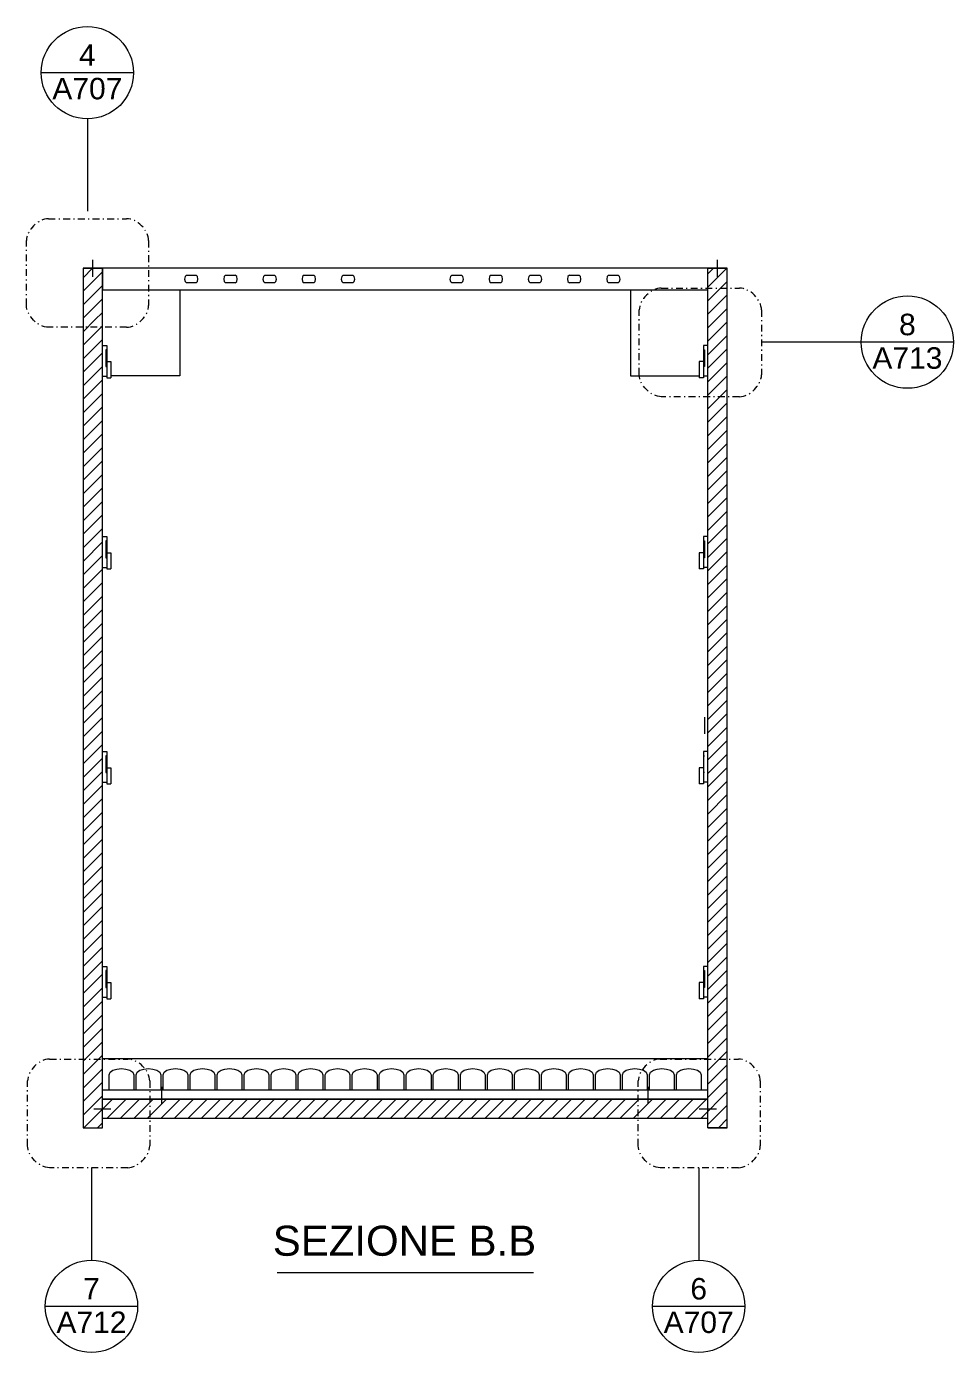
# Model space of a CAD drawing. Header units: millimetres. Extents: x 2179 to 4122, y 1235 to 3124.
# Drawn here: x 2306.9 to 2393.2, y 2853.6 to 2977 of the extents above; entities that cross this region are included whole.
import ezdxf
from ezdxf.enums import TextEntityAlignment as Align

# ---------------------------------------------------------------- set-up
doc = ezdxf.new("R2010")
doc.units = ezdxf.units.MM
doc.linetypes.add('TRATTOPUNTO2', pattern=[12.7, 6.35, -3.175, 0, -3.175])
for name, color, linetype, lineweight in [('A-FURN', 8, 'Continuous', 18), ('G-ANNO-DIM', 3, 'Continuous', 18), ('meccanismi', 4, 'Continuous', 18), ('viti', 2, 'Continuous', 18)]:
    doc.layers.add(name, color=color, linetype=linetype, lineweight=lineweight)
doc.styles.get("Standard").update_dxf_attribs({"font": 'arial.ttf'})
doc.styles.add('underline', font='arial.ttf')
pattern_1 = [(225, (487.2093, 720.0921), (0.62861793, -0.62861793), [])]

# ---------------------------------------------------------------- blocks, each defined once
blk = doc.blocks.new('buchi')
at = {"layer": 'meccanismi'}
for p, q in [((2908.12, 1714.86), (2908.12, 1715.76)), ((2908.82, 1715.76), (2908.82, 1714.86))]:
    blk.add_line(p, q, dxfattribs=at)
for points in [[(2908.82, 1715.76), (2908.82, 1716), (2908.12, 1716), (2908.12, 1715.76)], [(2908.12, 1714.86), (2908.12, 1714.63), (2908.82, 1714.63), (2908.82, 1714.86)]]:
    blk.add_open_spline(points, degree=3, dxfattribs=at)

msp = doc.modelspace()

# ---------------------------------------------------------------- hatches: boundary and pattern name
at = {"layer": 'A-FURN'}
h = msp.add_hatch(dxfattribs=at)
h.set_pattern_fill('ANSI31', color=256, scale=0.28, angle=180)
h.set_pattern_definition(pattern_1)
h.paths.add_polyline_path([(2372.15, 2954.51), (2370.35, 2954.51), (2370.35, 2952.51), (2370.35, 2940.67, 0.059495), (2372.15, 2941.27)])
h.paths.add_polyline_path([(2372.15, 2941.27, -0.059495), (2370.35, 2940.67), (2370.35, 2884.3, -0.076968), (2372.15, 2883.05)])
h.paths.add_polyline_path([(2372.15, 2883.05, 0.076968), (2370.35, 2884.3), (2370.35, 2876.51), (2370.35, 2874.51), (2372.15, 2874.51)])
h.paths.add_polyline_path([(2370.35, 2876.51), (2370.35, 2877.18), (2360.08, 2877.18, 0.064731), (2360.5, 2875.38), (2370.35, 2875.38)])
h.paths.add_polyline_path([(2360.08, 2877.18), (2317.26, 2877.18, -0.136201), (2318.41, 2875.38), (2360.5, 2875.38, -0.064731)])
h.paths.add_polyline_path([(2317.26, 2877.18), (2313.95, 2877.18), (2313.95, 2876.51), (2313.95, 2875.38), (2318.41, 2875.38, 0.136201)])
h.paths.add_polyline_path([(2313.95, 2878.14, 0.124519), (2312.15, 2877.36), (2312.15, 2874.51), (2313.95, 2874.51)])
h.paths.add_polyline_path([(2313.95, 2954.51), (2312.15, 2954.51), (2312.15, 2949.81, 0.113961), (2313.95, 2949.81)])
h = msp.add_hatch(dxfattribs=at)
h.set_pattern_fill('ANSI31', color=256, scale=0.28, angle=180)
h.set_pattern_definition(pattern_1)
h.paths.add_polyline_path([(2313.95, 2944.51), (2313.95, 2949.81, -0.113961), (2312.15, 2949.81), (2312.15, 2877.36, -0.124519), (2313.95, 2878.14), (2313.95, 2880.96)])

# ---------------------------------------------------------------- linework, layer by layer
for p, q in [((2312.15, 2954.51), (2312.15, 2874.51)), ((2312.15, 2954.51), (2313.95, 2954.51)), ((2313.95, 2874.51), (2313.95, 2954.51)), ((2370.35, 2874.51), (2370.35, 2954.51)), ((2370.35, 2954.51), (2372.15, 2954.51)), ((2372.15, 2874.51), (2372.15, 2954.51)), ((2321.15, 2952.51), (2321.15, 2944.51)), ((2321.15, 2944.51), (2314.75, 2944.51)), ((2313.95, 2877.18), (2370.35, 2877.18)), ((2370.35, 2875.38), (2313.95, 2875.38)), ((2312.15, 2874.51), (2313.95, 2874.51)), ((2370.35, 2874.51), (2372.15, 2874.51)), ((2372.15, 2874.51), (2370.35, 2874.51))]:
    msp.add_line(p, q, dxfattribs=at)
for points in [[(2363.15, 2952.51), (2363.15, 2944.51), (2369.55, 2944.51)], [(2313.95, 2876.51), (2313.95, 2944.51)], [(2370.35, 2876.51), (2370.35, 2944.51)]]:
    msp.add_lwpolyline(points, dxfattribs=at)
at = {"layer": 'G-ANNO-DIM'}
msp.add_line((2330.22, 2861.02), (2354.12, 2861.02), dxfattribs=at)
for points in [[(2316.85, 2972.72), (2308.26, 2972.72)], [(2312.55, 2968.42), (2312.55, 2959.82)], [(2384.63, 2947.64), (2375.34, 2947.64)], [(2393.22, 2947.64), (2384.63, 2947.64)], [(2312.93, 2870.79), (2312.93, 2862.18)], [(2369.49, 2870.79), (2369.49, 2862.18)], [(2317.23, 2857.88), (2308.64, 2857.88)], [(2373.78, 2857.88), (2365.19, 2857.88)]]:
    msp.add_lwpolyline(points, dxfattribs=at)
at = {"layer": 'G-ANNO-DIM', "linetype": 'TRATTOPUNTO2', "ltscale": 0.1}
for points in [[(2308.93, 2959.13), (2316.21, 2959.13)], [(2306.88, 2951.06), (2306.88, 2957.09)], [(2318.26, 2957.09), (2318.26, 2951.06)], [(2366.01, 2952.67), (2373.29, 2952.67)], [(2363.96, 2944.6), (2363.96, 2950.63)], [(2375.34, 2950.63), (2375.34, 2944.6)], [(2316.21, 2949.02), (2308.93, 2949.02)], [(2373.29, 2942.56), (2366.01, 2942.56)], [(2309.03, 2880.9), (2316.31, 2880.9)], [(2365.9, 2880.9), (2373.19, 2880.9)], [(2306.98, 2872.83), (2306.98, 2878.86)], [(2318.36, 2878.86), (2318.36, 2872.83)], [(2363.86, 2872.83), (2363.86, 2878.86)], [(2375.23, 2878.86), (2375.23, 2872.83)], [(2316.31, 2870.79), (2309.03, 2870.79)], [(2373.19, 2870.79), (2365.9, 2870.79)]]:
    msp.add_lwpolyline(points, dxfattribs=at)
at = {"layer": 'G-ANNO-DIM', "linetype": 'Continuous'}
for centre in [(2312.55, 2972.72), (2388.93, 2947.64), (2312.93, 2857.88), (2369.49, 2857.88)]:
    msp.add_circle(centre, 4.3, dxfattribs=at)
at = {"layer": 'G-ANNO-DIM', "linetype": 'TRATTOPUNTO2', "ltscale": 0.1}
for points in [[(2308.93, 2959.13), (2307.96, 2959.13), (2306.88, 2958.05), (2306.88, 2957.09)], [(2318.26, 2957.09), (2318.26, 2958.05), (2317.18, 2959.13), (2316.21, 2959.13)], [(2366.01, 2952.67), (2365.04, 2952.67), (2363.96, 2951.59), (2363.96, 2950.63)], [(2375.34, 2950.63), (2375.34, 2951.59), (2374.26, 2952.67), (2373.29, 2952.67)], [(2308.93, 2949.02), (2307.96, 2949.02), (2306.88, 2950.1), (2306.88, 2951.06)], [(2316.21, 2949.02), (2317.18, 2949.02), (2318.26, 2950.1), (2318.26, 2951.06)], [(2366.01, 2942.56), (2365.04, 2942.56), (2363.96, 2943.64), (2363.96, 2944.6)], [(2373.29, 2942.56), (2374.26, 2942.56), (2375.34, 2943.64), (2375.34, 2944.6)], [(2309.03, 2880.9), (2308.06, 2880.9), (2306.98, 2879.82), (2306.98, 2878.86)], [(2318.36, 2878.86), (2318.36, 2879.82), (2317.28, 2880.9), (2316.31, 2880.9)], [(2365.9, 2880.9), (2364.94, 2880.9), (2363.86, 2879.82), (2363.86, 2878.86)], [(2375.23, 2878.86), (2375.23, 2879.82), (2374.15, 2880.9), (2373.19, 2880.9)], [(2309.03, 2870.79), (2308.06, 2870.79), (2306.98, 2871.87), (2306.98, 2872.83)], [(2316.31, 2870.79), (2317.28, 2870.79), (2318.36, 2871.87), (2318.36, 2872.83)], [(2365.9, 2870.79), (2364.94, 2870.79), (2363.86, 2871.87), (2363.86, 2872.83)], [(2373.19, 2870.79), (2374.15, 2870.79), (2375.23, 2871.87), (2375.23, 2872.83)]]:
    msp.add_open_spline(points, degree=3, dxfattribs=at)
at = {"layer": 'meccanismi'}
for p, q in [((2372.15, 2954.51), (2312.15, 2954.51)), ((2313.95, 2954.51), (2312.15, 2954.51)), ((2370.35, 2952.51), (2370.35, 2954.51)), ((2370.35, 2954.51), (2372.15, 2954.51)), ((2313.95, 2947.33), (2314.35, 2947.33)), ((2313.95, 2947.33), (2314.35, 2947.33)), ((2314.35, 2946.93), (2314.27, 2946.93)), ((2314.27, 2946.93), (2314.27, 2945.37)), ((2314.35, 2947.33), (2314.35, 2945.82)), ((2370.35, 2947.33), (2369.95, 2947.33)), ((2370.35, 2947.33), (2369.95, 2947.33)), ((2369.95, 2947.33), (2369.95, 2945.82)), ((2369.95, 2946.93), (2370.03, 2946.93)), ((2370.03, 2946.93), (2370.03, 2945.37)), ((2314.27, 2945.37), (2314.35, 2945.37)), ((2314.35, 2945.82), (2314.75, 2945.82)), ((2314.35, 2945.82), (2314.35, 2944.32)), ((2314.75, 2945.82), (2314.75, 2944.32)), ((2369.95, 2945.82), (2369.55, 2945.82)), ((2369.55, 2945.82), (2369.55, 2944.32)), ((2369.95, 2945.82), (2369.95, 2944.32)), ((2370.03, 2945.37), (2369.95, 2945.37)), ((2313.95, 2944.47), (2314.35, 2944.47)), ((2314.35, 2944.32), (2314.75, 2944.32)), ((2369.95, 2944.32), (2369.55, 2944.32)), ((2370.35, 2944.47), (2369.95, 2944.47)), ((2313.95, 2929.53), (2314.35, 2929.53)), ((2313.95, 2929.53), (2314.35, 2929.53)), ((2314.35, 2929.13), (2314.27, 2929.13)), ((2314.27, 2929.13), (2314.27, 2927.57)), ((2314.35, 2929.53), (2314.35, 2928.02)), ((2370.35, 2929.53), (2369.95, 2929.53)), ((2370.35, 2929.53), (2369.95, 2929.53)), ((2369.95, 2929.53), (2369.95, 2928.02)), ((2369.95, 2929.13), (2370.03, 2929.13)), ((2370.03, 2929.13), (2370.03, 2927.57)), ((2314.35, 2928.02), (2314.75, 2928.02)), ((2314.35, 2928.02), (2314.35, 2926.52)), ((2314.75, 2928.02), (2314.75, 2926.52)), ((2369.95, 2928.02), (2369.55, 2928.02)), ((2369.55, 2928.02), (2369.55, 2926.52)), ((2369.95, 2928.02), (2369.95, 2926.52)), ((2313.95, 2926.67), (2314.35, 2926.67)), ((2314.27, 2927.57), (2314.35, 2927.57)), ((2370.03, 2927.57), (2369.95, 2927.57)), ((2370.35, 2926.67), (2369.95, 2926.67)), ((2314.35, 2926.52), (2314.75, 2926.52)), ((2369.95, 2926.52), (2369.55, 2926.52)), ((2370.03, 2912.72), (2370.03, 2911.16)), ((2313.95, 2909.53), (2314.35, 2909.53)), ((2313.95, 2909.53), (2314.35, 2909.53)), ((2314.35, 2909.53), (2314.35, 2908.02)), ((2370.35, 2909.53), (2369.95, 2909.53)), ((2370.35, 2909.53), (2369.95, 2909.53)), ((2369.95, 2909.53), (2369.95, 2908.02)), ((2314.35, 2909.13), (2314.27, 2909.13)), ((2314.27, 2909.13), (2314.27, 2907.57)), ((2369.95, 2909.13), (2370.03, 2909.13)), ((2314.27, 2907.57), (2314.35, 2907.57)), ((2314.35, 2908.02), (2314.75, 2908.02)), ((2314.35, 2908.02), (2314.35, 2906.52)), ((2314.75, 2908.02), (2314.75, 2906.52)), ((2369.95, 2908.02), (2369.55, 2908.02)), ((2369.55, 2908.02), (2369.55, 2906.52)), ((2369.95, 2908.02), (2369.95, 2906.52)), ((2370.03, 2907.57), (2369.95, 2907.57)), ((2313.95, 2906.67), (2314.35, 2906.67)), ((2314.35, 2906.52), (2314.75, 2906.52)), ((2369.95, 2906.52), (2369.55, 2906.52)), ((2370.35, 2906.67), (2369.95, 2906.67)), ((2313.95, 2889.53), (2314.35, 2889.53)), ((2313.95, 2889.53), (2314.35, 2889.53)), ((2314.35, 2889.13), (2314.27, 2889.13)), ((2314.27, 2889.13), (2314.27, 2887.57)), ((2314.35, 2889.53), (2314.35, 2888.02)), ((2370.35, 2889.53), (2369.95, 2889.53)), ((2370.35, 2889.53), (2369.95, 2889.53)), ((2369.95, 2889.53), (2369.95, 2888.02)), ((2369.95, 2889.13), (2370.03, 2889.13)), ((2370.03, 2889.13), (2370.03, 2887.57)), ((2314.27, 2887.57), (2314.35, 2887.57)), ((2314.35, 2888.02), (2314.75, 2888.02)), ((2314.35, 2888.02), (2314.35, 2886.52)), ((2314.75, 2888.02), (2314.75, 2886.52)), ((2369.95, 2888.02), (2369.55, 2888.02)), ((2369.55, 2888.02), (2369.55, 2886.52)), ((2369.95, 2888.02), (2369.95, 2886.52)), ((2370.03, 2887.57), (2369.95, 2887.57)), ((2313.95, 2886.67), (2314.35, 2886.67)), ((2314.35, 2886.52), (2314.75, 2886.52)), ((2369.95, 2886.52), (2369.55, 2886.52)), ((2370.35, 2886.67), (2369.95, 2886.67)), ((2313.95, 2880.96), (2370.35, 2880.96)), ((2314.57, 2878.03), (2314.57, 2879.44)), ((2316.88, 2879.44), (2316.88, 2878.03)), ((2317.09, 2878.03), (2317.09, 2879.44)), ((2319.39, 2879.44), (2319.39, 2878.03)), ((2321.91, 2879.44), (2321.91, 2878.03)), ((2324.43, 2879.44), (2324.43, 2878.03)), ((2326.94, 2879.44), (2326.94, 2878.03)), ((2329.46, 2879.44), (2329.46, 2878.03)), ((2331.98, 2879.44), (2331.98, 2878.03)), ((2334.49, 2879.44), (2334.49, 2878.03)), ((2337.01, 2879.44), (2337.01, 2878.03)), ((2339.53, 2879.44), (2339.53, 2878.03)), ((2342.04, 2879.44), (2342.04, 2878.03)), ((2342.26, 2878.03), (2342.26, 2879.44)), ((2344.56, 2879.44), (2344.56, 2878.03)), ((2344.77, 2878.03), (2344.77, 2879.44)), ((2347.08, 2879.44), (2347.08, 2878.03)), ((2349.59, 2879.44), (2349.59, 2878.03)), ((2352.11, 2879.44), (2352.11, 2878.03)), ((2354.63, 2879.44), (2354.63, 2878.03)), ((2357.15, 2879.44), (2357.15, 2878.03)), ((2359.66, 2879.44), (2359.66, 2878.03)), ((2362.18, 2879.44), (2362.18, 2878.03)), ((2364.7, 2879.44), (2364.7, 2878.03)), ((2367.21, 2879.44), (2367.21, 2878.03)), ((2369.73, 2879.44), (2369.73, 2878.03)), ((2313.95, 2878.03), (2370.35, 2878.03)), ((2370.35, 2877.18), (2313.95, 2877.18))]:
    msp.add_line(p, q, dxfattribs=at)
for points in [[(2313.95, 2954.51), (2313.95, 2952.51), (2370.35, 2952.51)], [(2313.95, 2877.18), (2313.95, 2880.96)], [(2370.35, 2877.18), (2370.35, 2880.96)], [(2319.6, 2878.03), (2319.6, 2879.44)], [(2322.12, 2878.03), (2322.12, 2879.44)], [(2324.64, 2878.03), (2324.64, 2879.44)], [(2327.15, 2878.03), (2327.15, 2879.44)], [(2329.67, 2878.03), (2329.67, 2879.44)], [(2332.19, 2878.03), (2332.19, 2879.44)], [(2334.71, 2878.03), (2334.71, 2879.44)], [(2337.22, 2878.03), (2337.22, 2879.44)], [(2339.74, 2878.03), (2339.74, 2879.44)], [(2347.29, 2878.03), (2347.29, 2879.44)], [(2349.81, 2878.03), (2349.81, 2879.44)], [(2352.32, 2878.03), (2352.32, 2879.44)], [(2354.84, 2878.03), (2354.84, 2879.44)], [(2357.36, 2878.03), (2357.36, 2879.44)], [(2359.87, 2878.03), (2359.87, 2879.44)], [(2362.39, 2878.03), (2362.39, 2879.44)], [(2364.91, 2878.03), (2364.91, 2879.44)], [(2367.42, 2878.03), (2367.42, 2879.44)]]:
    msp.add_lwpolyline(points, dxfattribs=at)
for points in [[(2314.57, 2879.44), (2314.57, 2880.2), (2316.88, 2880.2), (2316.88, 2879.44)], [(2317.09, 2879.44), (2317.09, 2880.2), (2319.39, 2880.2), (2319.39, 2879.44)], [(2319.6, 2879.44), (2319.6, 2880.2), (2321.91, 2880.2), (2321.91, 2879.44)], [(2322.12, 2879.44), (2322.12, 2880.2), (2324.43, 2880.2), (2324.43, 2879.44)], [(2324.64, 2879.44), (2324.64, 2880.2), (2326.94, 2880.2), (2326.94, 2879.44)], [(2327.15, 2879.44), (2327.15, 2880.2), (2329.46, 2880.2), (2329.46, 2879.44)], [(2329.67, 2879.44), (2329.67, 2880.2), (2331.98, 2880.2), (2331.98, 2879.44)], [(2332.19, 2879.44), (2332.19, 2880.2), (2334.49, 2880.2), (2334.49, 2879.44)], [(2334.71, 2879.44), (2334.71, 2880.2), (2337.01, 2880.2), (2337.01, 2879.44)], [(2337.22, 2879.44), (2337.22, 2880.2), (2339.53, 2880.2), (2339.53, 2879.44)], [(2339.74, 2879.44), (2339.74, 2880.2), (2342.04, 2880.2), (2342.04, 2879.44)], [(2342.26, 2879.44), (2342.26, 2880.2), (2344.56, 2880.2), (2344.56, 2879.44)], [(2344.77, 2879.44), (2344.77, 2880.2), (2347.08, 2880.2), (2347.08, 2879.44)], [(2347.29, 2879.44), (2347.29, 2880.2), (2349.59, 2880.2), (2349.59, 2879.44)], [(2349.81, 2879.44), (2349.81, 2880.2), (2352.11, 2880.2), (2352.11, 2879.44)], [(2352.32, 2879.44), (2352.32, 2880.2), (2354.63, 2880.2), (2354.63, 2879.44)], [(2354.84, 2879.44), (2354.84, 2880.2), (2357.15, 2880.2), (2357.15, 2879.44)], [(2357.36, 2879.44), (2357.36, 2880.2), (2359.66, 2880.2), (2359.66, 2879.44)], [(2359.87, 2879.44), (2359.87, 2880.2), (2362.18, 2880.2), (2362.18, 2879.44)], [(2362.39, 2879.44), (2362.39, 2880.2), (2364.7, 2880.2), (2364.7, 2879.44)], [(2364.91, 2879.44), (2364.91, 2880.2), (2367.21, 2880.2), (2367.21, 2879.44)], [(2367.42, 2879.44), (2367.42, 2880.2), (2369.73, 2880.2), (2369.73, 2879.44)]]:
    msp.add_open_spline(points, degree=3, dxfattribs=at)
at = {"layer": 'viti'}
for p, q in [((2313.05, 2953.71), (2313.05, 2955.31)), ((2371.25, 2953.71), (2371.25, 2955.31)), ((2319.49, 2876.73), (2319.49, 2878.33)), ((2364.79, 2876.73), (2364.79, 2878.33)), ((2313.15, 2876.28), (2314.75, 2876.28)), ((2369.55, 2876.28), (2371.15, 2876.28))]:
    msp.add_line(p, q, dxfattribs=at)

# ---------------------------------------------------------------- block references
at = {"layer": 'meccanismi', "rotation": 90}
for p in [(4037.54, 45.04), (4041.19, 45.04), (4044.84, 45.04), (4048.49, 45.04), (4052.14, 45.04), (4062.26, 45.04), (4065.91, 45.04), (4069.56, 45.04), (4073.21, 45.04), (4076.86, 45.04)]:
    msp.add_blockref('buchi', p, dxfattribs=at)

# ---------------------------------------------------------------- texts
at = {"layer": 'G-ANNO-DIM', "style": 'underline'}
msp.add_text('SEZIONE B.B', height=2.7972, dxfattribs=at).set_placement((2329.82, 2862.59))
at = {"layer": 'G-ANNO-DIM', "linetype": 'Continuous'}
for tag, text, p in [('4', 'A301', (2312.55, 2975.36)), ('A707', 'A704', (2312.55, 2972.24)), ('8', 'A301', (2388.93, 2950.28)), ('A713', 'A704', (2388.93, 2947.16)), ('7', 'A301', (2312.93, 2860.52)), ('6', 'A301', (2369.49, 2860.52)), ('A712', 'A704', (2312.93, 2857.4)), ('A707', 'A704', (2369.49, 2857.4))]:
    msp.add_attdef(tag, text=text, height=2, dxfattribs=at).set_placement(p, align=Align.TOP_CENTER)

doc.saveas('drawing.dxf')
